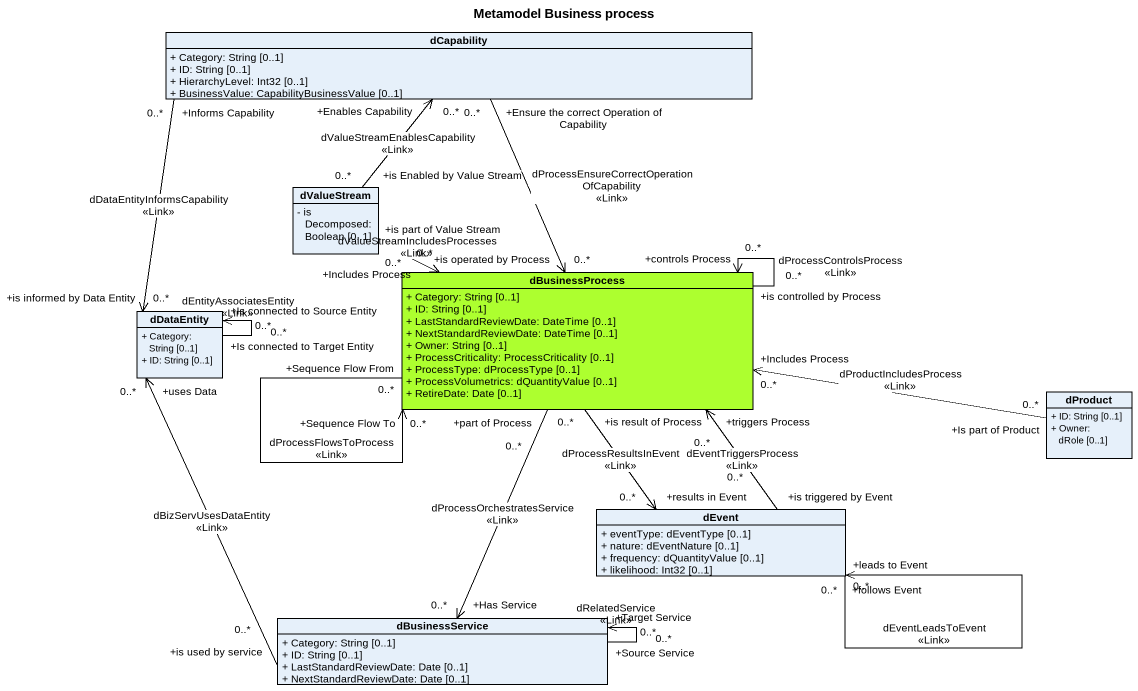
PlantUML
@startuml
title Metamodel Business process
hide circle
hide empty members
skinparam classAttributeIconSize 0
class dCapability {
  + Category: String [0..1]
  + ID: String [0..1]
  + HierarchyLevel: Int32 [0..1]
  + BusinessValue: CapabilityBusinessValue [0..1]
}
class dValueStream {
  - is Decomposed: Boolean [0..1]
}
class dBusinessProcess #ADFF2F {
  + Category: String [0..1]
  + ID: String [0..1]
  + LastStandardReviewDate: DateTime [0..1]
  + NextStandardReviewDate: DateTime [0..1]
  + Owner: String [0..1]
  + ProcessCriticality: ProcessCriticality [0..1]
  + ProcessType: dProcessType [0..1]
  + ProcessVolumetrics: dQuantityValue [0..1]
  + RetireDate: Date [0..1]
}
class dDataEntity {
  + Category: String [0..1]
  + ID: String [0..1]
}
class dProduct {
  + ID: String [0..1]
  + Owner: dRole [0..1]
}
class dEvent {
  + eventType: dEventType [0..1]
  + nature: dEventNature [0..1]
  + frequency: dQuantityValue [0..1]
  + likelihood: Int32 [0..1]
}
class dBusinessService {
  + Category: String [0..1]
  + ID: String [0..1]
  + LastStandardReviewDate: Date [0..1]
  + NextStandardReviewDate: Date [0..1]
}
dCapability "+Ensure the correct Operation of Capability\n0..*" --> "+is operated by Process\n0..*" dBusinessProcess : dProcessEnsureCorrectOperationOfCapability\n<<Link>>
dCapability "+Informs Capability\n0..*" --> "+is informed by Data Entity\n0..*" dDataEntity : dDataEntityInformsCapability\n<<Link>>
dValueStream "+is Enabled by Value Stream\n0..*" -up-> "+Enables Capability\n0..*" dCapability : dValueStreamEnablesCapability\n<<Link>>
dValueStream "+is part of Value Stream\n0..*" -right-> "+Includes Process\n0..*" dBusinessProcess : dValueStreamIncludesProcesses\n<<Link>>
dBusinessProcess "+is controlled by Process\n0..*" --> "+controls Process\n0..*" dBusinessProcess : dProcessControlsProcess\n<<Link>>
dBusinessProcess "+Sequence Flow From\n0..*" --> "+Sequence Flow To\n0..*" dBusinessProcess : dProcessFlowsToProcess\n<<Link>>
dBusinessProcess "+is result of Process\n0..*" --> "+results in Event\n0..*" dEvent : dProcessResultsInEvent\n<<Link>>
dBusinessProcess "+part of Process\n0..*" --> "+Has Service\n0..*" dBusinessService : dProcessOrchestratesService\n<<Link>>
dDataEntity "+Is connected to Target Entity\n0..*" --> "+Is connected to Source Entity\n0..*" dDataEntity : dEntityAssociatesEntity\n<<Link>>
dProduct "+Is part of Product\n0..*" -left-> "+Includes Process\n0..*" dBusinessProcess : dProductIncludesProcess\n<<Link>>
dEvent "+is triggered by Event\n0..*" -up-> "+triggers Process\n0..*" dBusinessProcess : dEventTriggersProcess\n<<Link>>
dEvent "+follows Event\n0..*" --> "+leads to Event\n0..*" dEvent : dEventLeadsToEvent\n<<Link>>
dBusinessService "+is used by service\n0..*" -up-> "+uses Data\n0..*" dDataEntity : dBizServUsesDataEntity\n<<Link>>
dBusinessService "+Source Service\n0..*" --> "+Target Service\n0..*" dBusinessService : dRelatedService\n<<Link>>
@enduml
